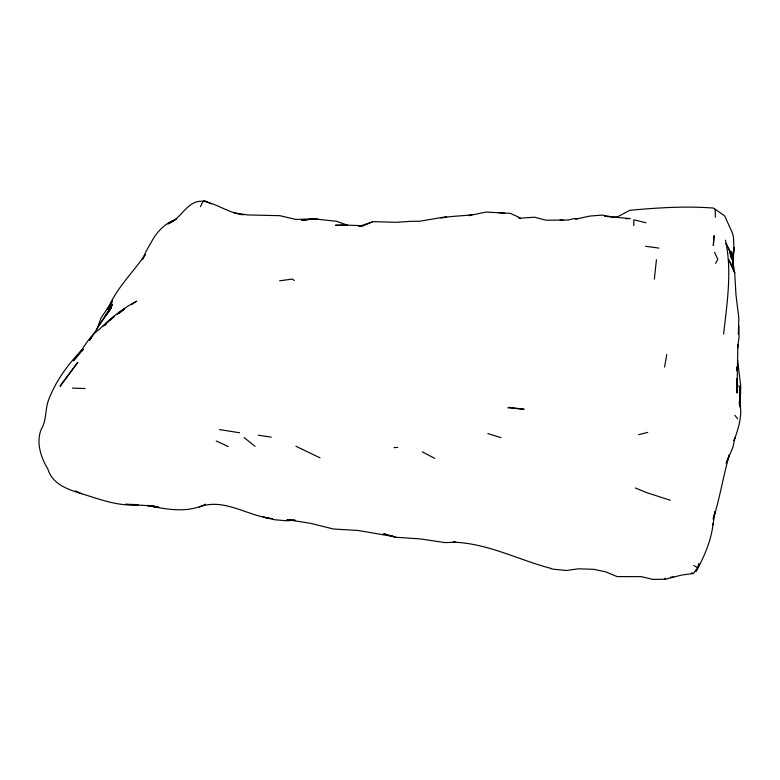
<?xml version="1.0" encoding="UTF-8"?>
<svg xmlns="http://www.w3.org/2000/svg" width="780" height="780" viewBox="0 0 780 780"><rect width="100%" height="100%" fill="white"/><g stroke="black" fill="none" stroke-linecap="round" stroke-linejoin="round"><path stroke-width="1.17" d="M633.789 225.703L633.808 219.784L645.957 222.778M740.395 408.418L739.713 386.051L740.317 402.607L739.791 406.633M732.908 266.555L733.941 247.387L733.434 237.061L732.508 233.191L724.649 215.894L713.544 208.084C685.727 205.9 657.793 207.753 629.918 210.288L617.487 216.859L613.782 217.201L602.072 215.095L589.787 216.07L575.562 219.17M739.303 404.644L739.42 400.998C742.96 414.433 738.631 428.035 734 440.622L734.906 437.444M740.21 404.303L740.737 386.47L737.597 360.253M732.839 261.807L733.941 247.387L732.829 263.211M732.82 261.982L733.171 257.419L732.742 260.988M654.371 279.162L656.438 259.73M723.635 334.055C727.048 302.971 732.235 271.089 725.449 240.162M696.179 571.545C704.262 556.355 711.253 540.706 713.183 523.341M712.93 524.95L715.045 511.563L713.193 519.139C719.92 497.962 723.187 475.936 729.427 454.642L726.17 463.31L732.976 447.135L734.984 437.463M739.771 405.941L740.317 402.607M664.56 367.019L666.783 354.539M96.993 329.15L100.981 318.035L112.515 300.875L107.737 309.309C116.162 288.269 132.688 273.019 145.207 254.602L142.428 259.633L146.153 251.199L153.65 238.027C159.208 229.476 166.657 222.456 176.358 219.17M551.908 569.029L566.27 570.492L578.672 568.786L593.921 569.351L605.699 571.857L617.155 576.605L641.267 576.625L652.918 579.423L665.272 579.238L681.408 575.114L693.547 573.437L697.515 567.723L698.929 563.375M110.653 308.051L112.525 304.151L89.749 340.197M200.46 206.68L203.063 201.279L204.389 200.577L211.497 203.921M715.601 263.396L717.853 259.36L714.519 252.262M90.392 339.125L91.543 337.077L89.749 339.973M108.04 312.039L104.881 316.748L111.569 307.632L99.031 325.406M81.793 351L83.158 349.313M81.227 351.712L73.33 360.828C82.719 350.815 87.496 337.516 99.187 329.462C110.458 318.474 122.635 308.373 136.714 301.158L131.323 304.736M82.904 348.875C68.689 363.402 56.199 380.191 48.838 399.253C44.938 408.993 46.8 420.284 41.194 429.419C35.948 442.397 40.823 457.558 47.824 468.916C52.289 484.214 67.84 489.479 81.51 493.681C99.957 499.258 118.433 506.708 138.157 504.621L125.58 504.309L154.469 506.054M81.812 351.107L82.982 349.889M105.251 325.104L106.07 324.314M103.457 326.06L114.007 316.66L109.6 320.434L111.462 318.962M119.126 313.209L124.624 308.851L116.903 314.525M118.901 313.151L120.851 311.747M175.081 219.931L167.807 223.87C181.643 219.131 186.859 199.943 203.063 201.279C217.152 203.619 228.803 213.145 243.126 214.812M153.601 505.898L147.859 505.781L159.042 507.4L147.469 505.372C166.403 509.496 187.512 513.298 205.559 504.163M364.523 225.245L372.04 222.027M199.368 507.058C223.597 497.338 248.371 516.496 272.298 518.573M468.604 215.66L485.998 212.082L510.266 213.34L520.816 218.137L534.544 217.21L545.902 220.194L568.025 220.038L574.733 218.478L577.083 218.819M268.934 518.017L263.318 517.13L274.687 519.743L286.474 520.786L295.084 520.201L286.942 519.597L310.537 523.322L333.392 528.996L358.069 530.478L395.119 536.796L383.682 533.978L395.245 537.215L420.615 538.941L444.659 542.568L455.832 542.353M440.953 218.107C451.142 215.914 461.692 216.148 472.095 214.724M638.586 434.684L647.751 432.393M382.424 534.622L385.369 533.9M420.829 221.042L446.638 216.684M670.371 577.317L673.579 576.829M279.591 280.79L292.607 279.074L294.197 280.527M318.425 219.297L313.862 218.839L301.47 220.389L313.921 218.849L336.687 221.315L347.402 225.157L363.451 225.703L358.849 226.463L373.21 221.637L396.035 222.28L408.184 221.559M394.027 447.632L397.732 447.389M625.589 218.673L630.142 218.566L604.636 216.333M408.505 221.393L419.942 221.237M72.491 388.128L85.127 388.528M455.91 542.285L452.81 542.158C487.598 543.124 518.573 560.02 551.538 568.562M498.781 212.647L504.777 213.301M239.509 432.744L219.443 429.585M645.596 246.285L658.846 248.069M313.862 218.839L295.922 219.443L279.874 215.689L247.455 214.929L234.263 212.852M258.238 435.181L271.255 437.151M560.108 219.833L563.599 220.37M691.421 572.929L693.547 573.437M487.822 433.563L501.004 437.639M670.332 500.273L646.581 492.609L635.359 487.978M518.281 217.688L520.465 218.653M319.995 457.821L295.942 446.248M75.377 490.864L81.676 493.76M216.274 440.993L228.189 446.55M422.351 451.903L434.782 458.386M693.8 565.49L697.515 567.723M244.052 437.522L255.06 446.316M734.935 415.301L737.636 418.84M731.416 258.853L729.261 249.961L726.014 243.477L732.527 256.425L733.453 266.623M732.771 264.41L733.307 266.633M665.028 578.107L665.272 579.238M736.671 378.982L737.822 386.87L736.661 378.524M736.642 367.195L737.051 370.744L736.7 367.263M731.942 256.084L731.572 251.443L732.527 256.425L729.261 249.961L732.878 261.612L734.711 272.825L735.979 294.84L738.797 317.743L738.436 334.327L738.611 325.748L739.069 337.009L737.578 347.812L737.851 344.506L737.012 393.042L736.798 381.712M715.163 209.362L715.387 217.23M714.041 235.794L713.339 245.427L714.041 235.794M63.316 381.683L60.099 386.324L77.854 362.29L63.316 381.683M509.408 407.384L507.936 407.745L524.111 409.285L509.408 407.384M347.353 225.079L335.39 225.264L347.402 225.157M730.675 263.182L728.705 259.691L734.711 272.825L730.675 263.182"/></g></svg>
